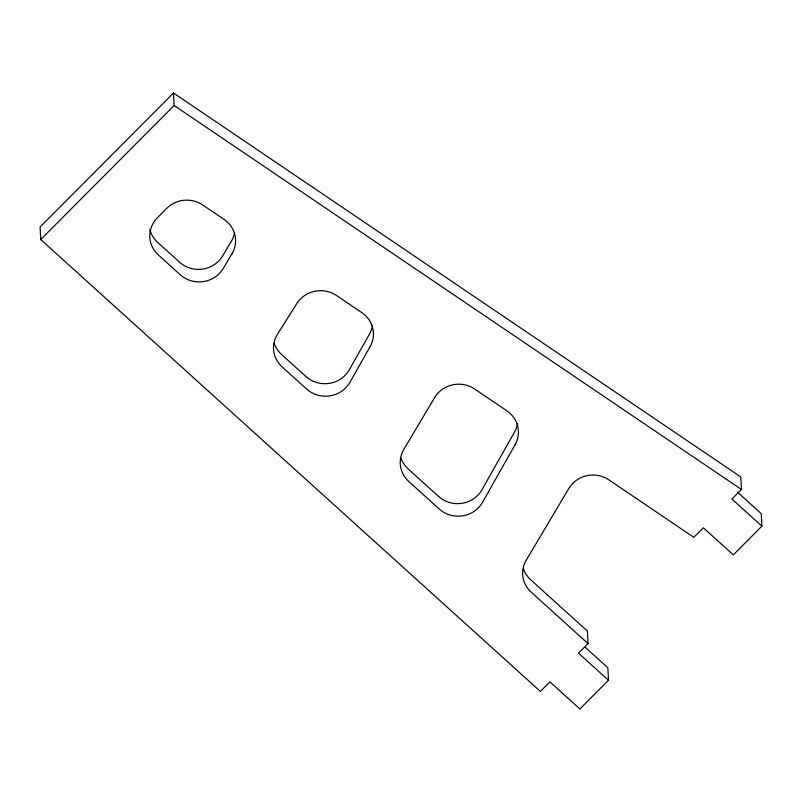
<?xml version="1.0" encoding="UTF-8"?>
<svg xmlns="http://www.w3.org/2000/svg" width="802" height="802" viewBox="0 0 802 802"><rect width="100%" height="100%" fill="white"/><g stroke="black" fill="none" stroke-linecap="round" stroke-linejoin="round"><path stroke-width="1.2" d="M608.497 680.266L578.513 653.159L588.046 643.585L531.195 592.167A27.619 26.326 -2.9 0 1 526.242 560.137L568.818 488.468A27.619 26.326 -2.9 0 1 608.888 479.867L693.81 537.34L703.334 527.766L733.319 554.884L761.9 526.162L731.915 499.055L741.449 489.481L740.817 476.969L173.493 93.012L40.1 227.016L40.732 239.527L540.398 691.444L549.931 681.87L579.906 708.988L608.497 680.266L607.856 667.765L585.38 647.425M40.732 239.527L174.134 105.523L173.493 93.012M174.134 105.523L741.449 489.481M737.279 491.967L761.268 513.651L761.9 526.162M588.046 643.585L587.405 631.074L530.563 579.656A27.619 26.326 -2.9 0 1 523.385 568.869M149.864 229.412A27.619 26.326 -2.9 0 0 157.693 242.425L179.568 262.204A27.619 26.326 -2.9 0 0 222.635 255.958L231.357 241.282A27.619 26.326 -2.9 0 0 234.595 232.52M274.174 343.316A27.619 26.326 -2.9 0 0 281.432 354.344L305.953 376.519A27.619 26.326 -2.9 0 0 349.311 369.782L369.481 334.083A27.619 26.326 -2.9 0 0 372.509 325.381M400.97 458.153A27.619 26.326 -2.9 0 0 408.148 468.939L438.594 496.478A27.619 26.326 -2.9 0 0 481.952 489.741L514.473 432.198A27.619 26.326 -2.9 0 0 517.49 423.506M370.123 346.594L349.943 382.293A27.619 26.326 -2.9 0 1 306.595 389.03L282.063 366.855A27.619 26.326 -2.9 0 1 277.482 334.213L296.83 303.547A27.619 26.326 -2.9 0 1 336.539 295.537L361.882 312.69A27.619 26.326 -2.9 0 1 370.123 346.594M515.105 444.709L482.583 502.252A27.619 26.326 -2.9 0 1 439.225 508.989L408.779 481.451A27.619 26.326 -2.9 0 1 403.817 449.411L434.594 397.622A27.619 26.326 -2.9 0 1 474.664 389.02L506.864 410.814A27.619 26.326 -2.9 0 1 515.105 444.709M231.989 253.793L223.267 268.469A27.619 26.326 -2.9 0 1 180.199 274.715L158.325 254.936A27.619 26.326 -2.9 0 1 157.403 217.723L166.676 208.4A27.619 26.326 -2.9 0 1 202.726 204.981L224.039 219.397A27.619 26.326 -2.9 0 1 231.989 253.793"/></g></svg>
